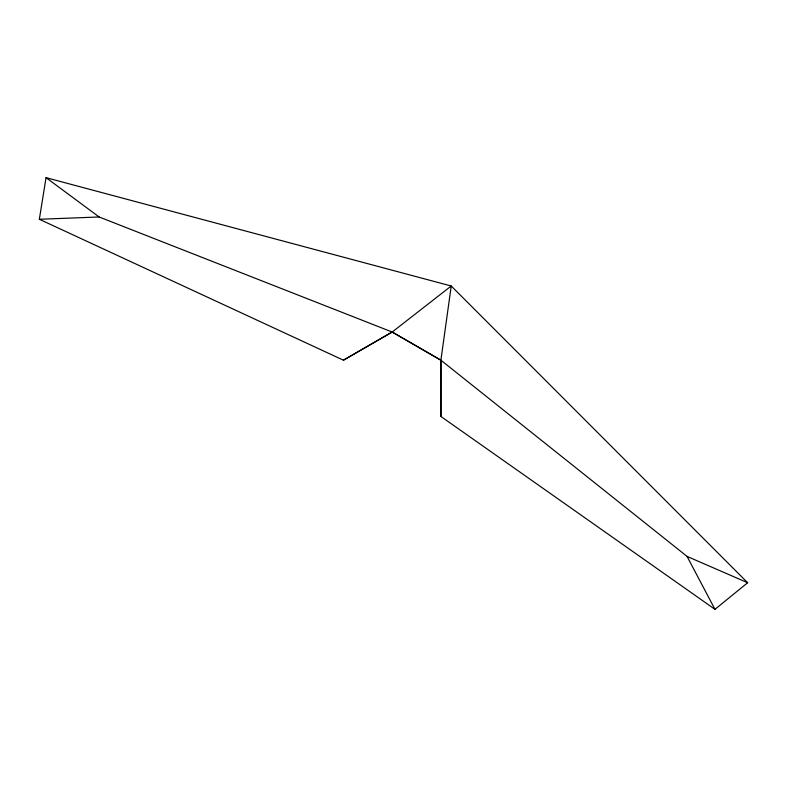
<?xml version="1.0" encoding="UTF-8"?>
<svg xmlns="http://www.w3.org/2000/svg" width="787" height="787" viewBox="0 0 787 787"><rect width="100%" height="100%" fill="white"/><g stroke="black" fill="none" stroke-linecap="round" stroke-linejoin="round"><path stroke-width="1.18" d="M440.887 416.451L440.897 360.161L451.236 286.006L46.049 177.665L39.35 219.268L343.437 360.19L392.162 332.055L451.236 286.006L747.65 582.734L714.97 609.335L440.887 416.451L440.887 360.19L392.182 332.025L99.142 216.976L46.049 177.665M343.437 360.19L392.182 332.025L440.887 360.19L687.061 556.409L747.65 582.734M39.35 219.268L99.142 216.976M687.061 556.409L714.97 609.335"/></g></svg>
